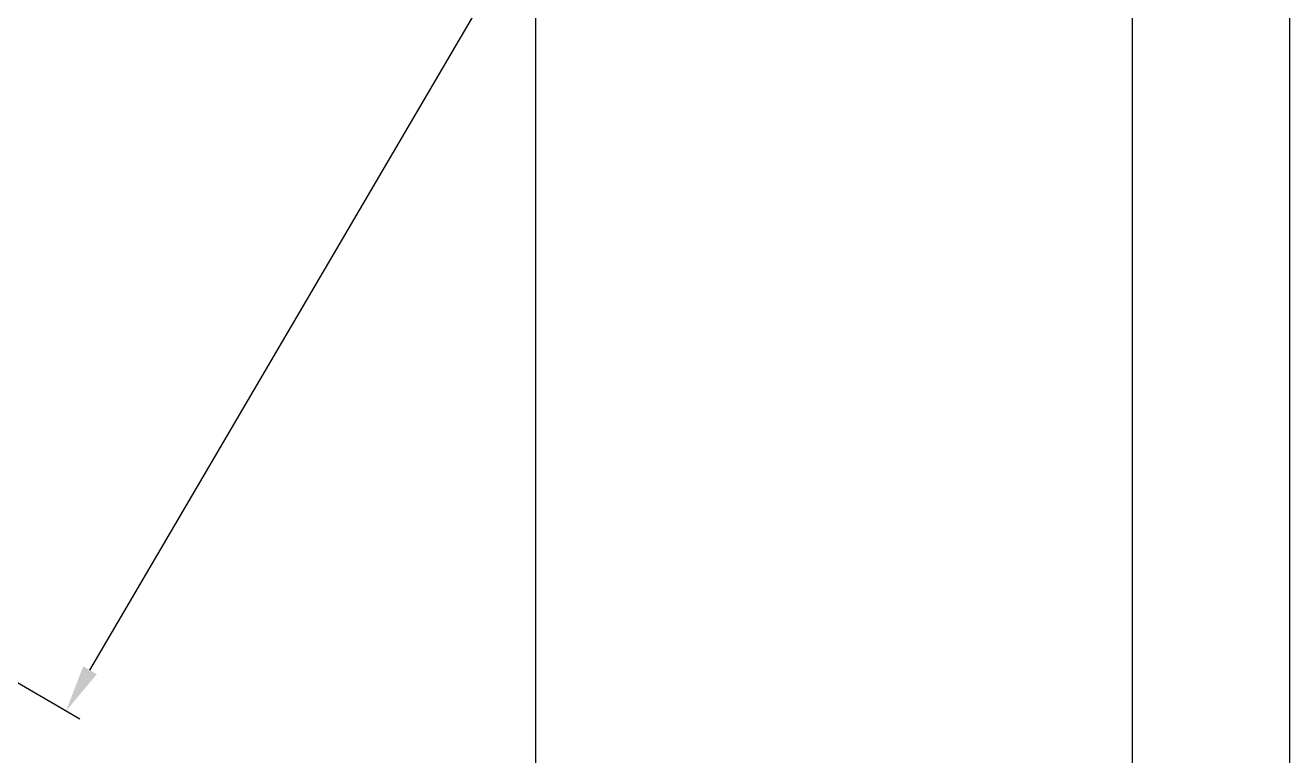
# Model space of a CAD drawing. Extents: x -1802 to -1505, y -7177 to -6757.
# Drawn here: x -1585.6 to -1505.3, y -6995.7 to -6949.3 of the extents above; entities that cross this region are included whole.
import ezdxf

# ---------------------------------------------------------------- set-up
doc = ezdxf.new("R2010")
doc.units = 0
doc.header["$LTSCALE"] = 5
doc.header["$MEASUREMENT"] = 0
doc.layers.get('0').update_dxf_attribs({"color": 2, "linetype": 'CONTINUOUS'})
doc.layers.add('D', color=2, linetype='CONTINUOUS')
doc.layers.add('TXT', color=4, linetype='CONTINUOUS')

# ---------------------------------------------------------------- blocks, each defined once
blk = doc.blocks.new('BORDER')
blk.add_line((0, 0), (1, 0))

msp = doc.modelspace()

# ---------------------------------------------------------------- linework, layer by layer
at = {"layer": 'D', "color": 2}
for p, q in [((-1581.508, -6990.243), (-1521.352, -6887.538)), ((-1553.228, -6942.29), (-1553.228, -7098.17)), ((-1619.558, -6971.433), (-1582.162, -6993.337))]:
    msp.add_line(p, q, dxfattribs=at)
msp.add_solid([(-1581.94, -6989.99), (-1581.077, -6990.496), (-1583.024, -6992.832)], dxfattribs=at)
at = {"layer": 'TXT'}
msp.add_line((-1515.34, -6767.952), (-1515.34, -7162.952), dxfattribs=at)

# ---------------------------------------------------------------- block references
at = {"xscale": 420, "yscale": 297, "zscale": 420, "rotation": 90}
msp.add_blockref('BORDER', (-1505.34, -7176.952), dxfattribs=at)

doc.saveas('drawing.dxf')
